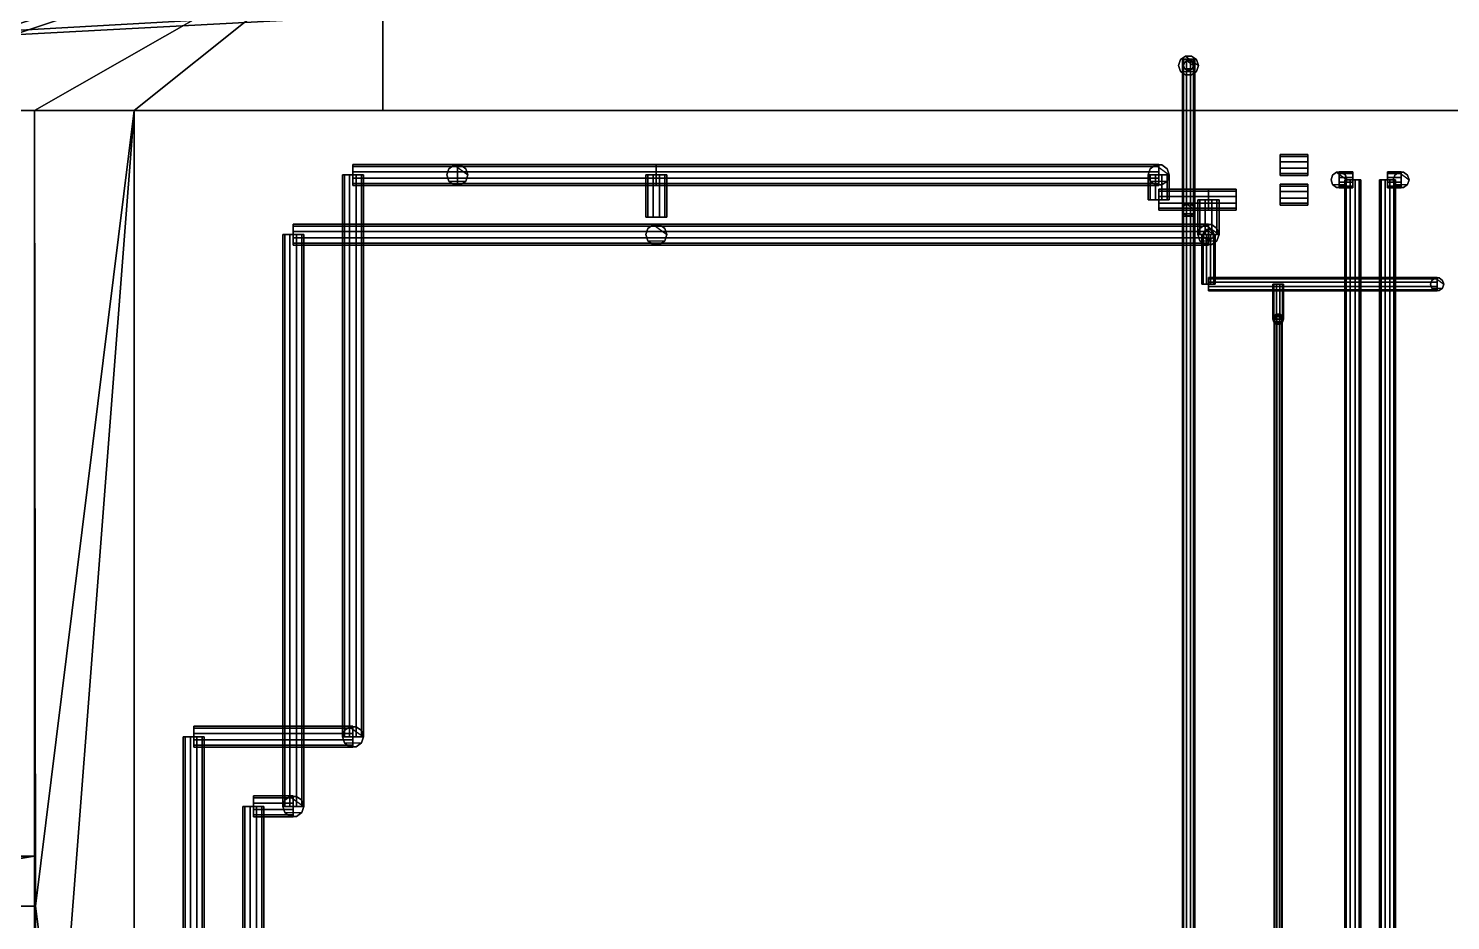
# Model space of a CAD drawing. Header units: millimetres. Extents: x -396 to 23232, y -842 to 31800.
# Drawn here: x 15588 to 18447, y 11970 to 13765 of the extents above; entities that cross this region are included whole.
import ezdxf

# ---------------------------------------------------------------- set-up
doc = ezdxf.new("R2010")
doc.units = ezdxf.units.MM
doc.layers.add('АР_3D_стены', color=8, linetype='Continuous')
for name, color, linetype, true_color in [('ВК_3D_Арматура', 7, 'Continuous', 0xb48c3c), ('ВК_3D_В1', 7, 'Continuous', 0x06b6d4), ('ТМ_3D_для_увязки', 7, 'Continuous', 0xbec4ce)]:
    doc.layers.add(name, color=color, linetype=linetype, true_color=true_color)

msp = doc.modelspace()

# ---------------------------------------------------------------- meshes
at = {"layer": 'АР_3D_стены'}
mesh = msp.add_polyface(dxfattribs=at)
corners = [(12700.2, 10999.6), (12700.2, 10774.6), (12400.2, 10774.6), (12400.2, 10774.6, 3650), (12700.2, 10774.6, 3650), (12700.2, 10999.6, 3650), (13700.2, 11199.6), (13700.2, 10999.6), (13380.2, 10999.6), (13380.2, 10999.6, 3650), (13700.2, 10999.6, 3650), (13700.2, 11199.6, 3650), (20200.2, 12599.6), (19800.2, 12599.6), (19800.2, 13500.4), (19800.2, 13500.4, 3650), (19800.2, 12599.6, 3650), (20200.2, 12599.6, 3650), (19000.2, 15699.6), (20200.2, 15699.6), (20200.2, 15299.6), (20200.2, 15299.6, 3650), (20200.2, 15699.6, 3650), (19000.2, 15699.6, 3650), (19800.2, 15299.6), (19000.2, 15299.6), (19000.2, 15299.6, 3650), (19800.2, 15299.6, 3650), (12400.2, 11199.6), (12400.2, 11199.6, 3650), (19800.2, 13599.6), (19800.2, 13599.6, 3650), (12700.2, 11199.6), (12700.2, 11199.6, 3650), (20200.2, 13999.6), (20200.2, 13999.6, 3650), (18538.2, 13599.6), (18538.2, 13599.6, 3650), (19800.2, 13999.6), (19800.2, 13999.6, 3650), (12700.2, 13599.6), (12700.2, 13599.6, 3650), (12400.2, 13999.6), (12400.2, 13999.6, 3650), (12400.2, 13599.6), (12400.2, 13599.6, 3650)]
mesh.append_faces([[corners[k] for k in face] for face in [(0, 1, 2), (3, 4, 5), (6, 7, 8), (9, 10, 11), (12, 13, 14), (15, 16, 17), (18, 19, 20), (21, 22, 23), (24, 25, 18), (23, 26, 27), (0, 2, 28), (29, 3, 5), (6, 8, 0), (5, 9, 11), (12, 14, 30), (31, 15, 17), (24, 18, 20), (21, 23, 27), (32, 6, 0), (5, 11, 33), (34, 12, 30), (31, 17, 35), (24, 20, 34), (35, 21, 27), (32, 0, 28), (29, 5, 33), (34, 30, 36), (37, 31, 35), (38, 24, 34), (35, 27, 39), (40, 32, 28), (29, 33, 41), (34, 36, 40), (41, 37, 35), (38, 34, 40), (41, 35, 39), (42, 38, 40), (41, 39, 43), (28, 42, 40), (41, 43, 29), (1, 2, 3, 4), (2, 28, 29, 3), (28, 44, 45, 29), (44, 44, 45, 45), (44, 42, 43, 45), (42, 38, 39, 43), (38, 24, 27, 39), (24, 25, 26, 27), (25, 18, 23, 26), (18, 19, 22, 23), (19, 20, 21, 22), (20, 34, 35, 21), (34, 12, 17, 35), (12, 13, 16, 17), (13, 14, 15, 16), (14, 30, 31, 15), (30, 36, 37, 31), (36, 40, 41, 37), (40, 32, 33, 41), (32, 6, 11, 33), (6, 7, 10, 11), (7, 8, 9, 10), (8, 0, 5, 9), (0, 1, 4, 5)]])
mesh = msp.add_polyface(dxfattribs=at)
corners = [(18040.2, 6049.6, 4050), (15010.2, 6049.6, 4050), (15010.2, 6119.6, 4050), (15010.2, 6119.6, 7550), (15010.2, 6049.6, 7550), (18040.2, 6049.6, 7550), (19899.3, 6049.6, 4050), (19760.2, 6049.6, 4050), (19760.2, 6119.6, 4050), (19760.2, 6119.6, 7550), (19760.2, 6049.6, 7550), (19899.3, 6049.6, 7550), (19000.2, 15699.6, 4050), (20200.2, 15699.6, 4050), (20200.2, 15299.6, 4050), (20200.2, 15299.6, 7550), (20200.2, 15699.6, 7550), (19000.2, 15699.6, 7550), (19538.3, 15299.6, 4050), (19000.2, 15299.6, 4050), (19000.2, 15299.6, 7550), (19538.3, 15299.6, 7550), (19800.2, 13599.6, 4050), (19300.2, 13599.6, 4050), (19300.2, 13999.6, 4050), (19300.2, 13999.6, 7550), (19300.2, 13599.6, 7550), (19800.2, 13599.6, 7550), (17300.2, 8749.6, 4050), (17300.2, 9049.6, 4050), (19800.2, 9049.6, 4050), (19800.2, 9049.6, 7550), (17300.2, 9049.6, 7550), (17300.2, 8749.6, 7550), (17900.2, 7449.6, 4050), (18000.2, 7449.6, 4050), (18000.2, 6449.6, 4050), (18000.2, 6449.6, 7550), (18000.2, 7449.6, 7550), (17900.2, 7449.6, 7550), (15600.2, 8749.6, 4050), (15800.2, 8749.6, 4050), (15800.2, 6449.6, 4050), (15800.2, 6449.6, 7550), (15800.2, 8749.6, 7550), (15600.2, 8749.6, 7550), (15050.2, 6179.6, 4050), (15050.2, 6449.6, 4050), (15600.2, 6449.6, 4050), (15600.2, 6449.6, 7550), (15050.2, 6449.6, 7550), (15050.2, 6179.6, 7550), (12800.2, 6449.6, 4050), (13250.2, 6449.6, 4050), (13250.2, 6179.6, 4050), (13250.2, 6179.6, 7550), (13250.2, 6449.6, 7550), (12800.2, 6449.6, 7550), (13290.2, 6049.6, 4050), (12800.2, 6049.6, 4050), (12800.2, 6049.6, 7550), (13290.2, 6049.6, 7550), (18040.2, 6119.6, 4050), (18040.2, 6119.6, 7550), (20200.2, 6049.6, 4050), (20200.2, 6049.6, 7550), (19800.2, 15299.6, 4050), (19800.2, 15299.6, 7550), (19538.3, 8749.6, 4050), (19538.3, 8749.6, 7550), (18000.2, 6179.6, 4050), (18000.2, 6179.6, 7550), (19800.2, 8749.6, 4050), (19800.2, 8749.6, 7550), (17900.2, 6449.6, 4050), (17900.2, 6449.6, 7550), (13290.2, 6119.6, 4050), (13290.2, 6119.6, 7550), (20200.2, 13999.6, 4050), (20200.2, 13999.6, 7550), (19800.2, 6179.6, 4050), (19800.2, 6179.6, 7550), (19800.2, 6449.6, 4050), (19800.2, 6449.6, 7550), (19800.2, 13999.6, 4050), (19800.2, 13999.6, 7550), (20200.2, 6449.6, 4050), (20200.2, 6449.6, 7550)]
mesh.append_faces([[corners[k] for k in face] for face in [(0, 1, 2), (3, 4, 5), (6, 7, 8), (9, 10, 11), (12, 13, 14), (15, 16, 17), (18, 19, 12), (17, 20, 21), (22, 23, 24), (25, 26, 27), (28, 29, 30), (31, 32, 33), (34, 35, 36), (37, 38, 39), (40, 41, 42), (43, 44, 45), (46, 47, 48), (49, 50, 51), (52, 53, 54), (55, 56, 57), (58, 59, 52), (57, 60, 61), (62, 0, 2), (3, 5, 63), (64, 6, 8), (9, 11, 65), (66, 18, 12), (17, 21, 67), (68, 28, 30), (31, 33, 69), (34, 36, 70), (71, 37, 39), (48, 40, 42), (43, 45, 49), (58, 52, 54), (55, 57, 61), (66, 12, 14), (15, 17, 67), (72, 68, 30), (31, 69, 73), (74, 34, 70), (71, 39, 75), (46, 48, 42), (43, 49, 51), (76, 58, 54), (55, 61, 77), (66, 14, 78), (79, 15, 67), (42, 74, 70), (71, 75, 43), (76, 54, 46), (51, 55, 77), (46, 42, 70), (71, 43, 51), (2, 76, 46), (51, 77, 3), (2, 46, 70), (71, 51, 3), (2, 70, 80), (81, 71, 3), (62, 2, 80), (81, 3, 63), (8, 62, 80), (81, 63, 9), (64, 8, 80), (81, 9, 65), (64, 80, 82), (83, 81, 65), (64, 82, 72), (73, 83, 65), (64, 72, 30), (31, 73, 65), (64, 30, 22), (27, 31, 65), (84, 66, 78), (79, 67, 85), (22, 24, 84), (85, 25, 27), (78, 64, 22), (27, 65, 79), (22, 84, 78), (79, 85, 27), (1, 2, 3, 4), (2, 76, 77, 3), (76, 58, 61, 77), (58, 59, 60, 61), (59, 52, 57, 60), (52, 53, 56, 57), (53, 54, 55, 56), (54, 46, 51, 55), (46, 47, 50, 51), (47, 48, 49, 50), (48, 40, 45, 49), (40, 41, 44, 45), (41, 42, 43, 44), (42, 74, 75, 43), (74, 34, 39, 75), (34, 35, 38, 39), (35, 36, 37, 38), (36, 70, 71, 37), (70, 80, 81, 71), (80, 82, 83, 81), (82, 72, 73, 83), (72, 68, 69, 73), (68, 28, 33, 69), (28, 29, 32, 33), (29, 30, 31, 32), (30, 22, 27, 31), (22, 23, 26, 27), (23, 24, 25, 26), (24, 84, 85, 25), (84, 84, 85, 85), (84, 66, 67, 85), (66, 18, 21, 67), (18, 19, 20, 21), (19, 12, 17, 20), (12, 13, 16, 17), (13, 14, 15, 16), (14, 78, 79, 15), (78, 86, 87, 79), (86, 86, 87, 87), (86, 64, 65, 87), (64, 6, 11, 65), (6, 7, 10, 11), (7, 8, 9, 10), (8, 62, 63, 9), (62, 0, 5, 63), (0, 1, 4, 5)]])
mesh = msp.add_polyface(dxfattribs=at)
corners = [(15100.2, 13599.6, 4050), (15100.2, 12099.6, 4050), (15000.2, 12099.6, 4050), (15000.2, 12099.6, 7550), (15100.2, 12099.6, 7550), (15100.2, 13599.6, 7550), (15000.2, 11999.6, 4050), (15600.2, 12099.6, 4050), (15600.2, 12099.6, 7550), (15000.2, 11999.6, 7550), (15800.2, 10449.6, 4050), (15601.7, 10449.6, 4050), (15601.7, 11999.6, 4050), (15601.7, 11999.6, 7550), (15601.7, 10449.6, 7550), (15800.2, 10449.6, 7550), (16300.2, 13999.6, 4050), (16300.2, 13599.6, 4050), (15800.2, 13599.6, 4050), (15800.2, 13599.6, 7550), (16300.2, 13599.6, 7550), (16300.2, 13999.6, 7550), (14650.2, 13599.6, 4050), (14650.2, 13999.6, 4050), (14650.2, 13999.6, 7550), (14650.2, 13599.6, 7550), (15000.2, 13599.6, 4050), (15000.2, 13599.6, 7550), (15600.2, 13599.6, 4050), (15600.2, 13599.6, 7550), (15600.2, 11999.6, 4050), (15600.2, 11999.6, 7550), (15021.7, 11999.6, 4050), (15021.7, 11999.6, 7550), (15000.2, 12366.3, 4050), (15000.2, 12366.3, 7550), (15928, 13599.6, 4050), (15928, 13599.6, 7550), (15205.9, 13599.6, 4050), (15205.9, 13599.6, 7550)]
mesh.append_faces([[corners[k] for k in face] for face in [(0, 1, 2), (3, 4, 5), (6, 2, 7), (8, 3, 9), (10, 11, 12), (13, 14, 15), (16, 17, 18), (19, 20, 21), (22, 23, 16), (21, 24, 25), (0, 2, 26), (27, 3, 5), (12, 6, 7), (8, 9, 13), (18, 10, 12), (13, 15, 19), (26, 22, 16), (21, 25, 27), (12, 7, 28), (29, 8, 13), (0, 26, 16), (21, 27, 5), (18, 12, 28), (29, 13, 19), (28, 0, 16), (21, 5, 29), (16, 18, 28), (29, 19, 21), (12, 30, 31, 13), (30, 32, 33, 31), (32, 6, 9, 33), (6, 2, 3, 9), (2, 34, 35, 3), (34, 26, 27, 35), (26, 22, 25, 27), (22, 23, 24, 25), (23, 16, 21, 24), (16, 17, 20, 21), (17, 36, 37, 20), (36, 18, 19, 37), (18, 10, 15, 19), (10, 11, 14, 15), (11, 12, 13, 14), (0, 1, 4, 5), (1, 7, 8, 4), (7, 28, 29, 8), (28, 38, 39, 29), (38, 0, 5, 39)]])
mesh = msp.add_polyface(dxfattribs=at)
corners = [(14900.2, 11999.6), (14900.2, 13599.6), (15000.2, 13599.6), (15000.2, 13599.6, 3650), (14900.2, 13599.6, 3650), (14900.2, 11999.6, 3650), (15600.2, 12099.6), (15600.2, 11999.6), (15000.2, 11999.6), (15000.2, 11999.6, 3650), (15600.2, 11999.6, 3650), (15600.2, 12099.6, 3650), (15000.2, 12099.6), (15000.2, 12099.6, 3650), (14920.2, 11999.6), (14920.2, 11999.6, 3650)]
mesh.append_faces([[corners[k] for k in face] for face in [(0, 1, 2), (3, 4, 5), (6, 7, 8), (9, 10, 11), (0, 2, 12), (13, 3, 5), (6, 8, 14), (15, 9, 11), (0, 12, 6), (11, 13, 5), (6, 14, 0), (5, 15, 11), (1, 2, 3, 4), (2, 12, 13, 3), (12, 6, 11, 13), (6, 7, 10, 11), (7, 8, 9, 10), (8, 14, 15, 9), (14, 0, 5, 15), (0, 1, 4, 5)]])
mesh = msp.add_polyface(dxfattribs=at)
corners = [(15600.2, 10999.6), (15600.2, 13599.6), (15800.2, 13599.6), (15800.2, 13599.6, 3650), (15600.2, 13599.6, 3650), (15600.2, 10999.6, 3650), (15800.2, 10474.6), (15600.2, 10474.6), (15600.2, 10474.6, 3650), (15800.2, 10474.6, 3650)]
mesh.append_faces([[corners[k] for k in face] for face in [(0, 1, 2), (3, 4, 5), (6, 7, 0), (5, 8, 9), (0, 2, 6), (9, 3, 5), (1, 2, 3, 4), (2, 6, 9, 3), (6, 7, 8, 9), (7, 0, 5, 8), (0, 1, 4, 5)]])
at = {"layer": 'ВК_3D_Арматура', "color": 33, "true_color": 0xbf9142}
mesh = msp.add_polyface(dxfattribs=at)
corners = [(17940, 13690, 432.5), (17936.2, 13701.8, 432.5), (17936.2, 13701.8, 452.5), (17940, 13690, 452.5), (17926.2, 13709, 432.5), (17926.2, 13709, 452.5), (17913.8, 13709, 432.5), (17913.8, 13709, 452.5), (17903.8, 13701.8, 432.5), (17903.8, 13701.8, 452.5), (17900, 13690, 432.5), (17900, 13690, 452.5), (17903.8, 13678.2, 432.5), (17903.8, 13678.2, 452.5), (17913.8, 13671, 432.5), (17913.8, 13671, 452.5), (17926.2, 13671, 432.5), (17926.2, 13671, 452.5), (17936.2, 13678.2, 432.5), (17936.2, 13678.2, 452.5)]
mesh.append_faces([[corners[k] for k in face] for face in [(0, 1, 2, 3), (1, 4, 5, 2), (4, 6, 7, 5), (6, 8, 9, 7), (8, 10, 11, 9), (10, 12, 13, 11), (12, 14, 15, 13), (14, 16, 17, 15), (16, 18, 19, 17), (18, 0, 3, 19), (18, 16, 14, 12), (3, 2, 5, 7)]])
mesh = msp.add_polyface(dxfattribs=at)
corners = [(17930, 13690, 352.5), (17928.1, 13695.9, 352.5), (17928.1, 13695.9, 432.5), (17930, 13690, 432.5), (17923.1, 13699.5, 352.5), (17923.1, 13699.5, 432.5), (17916.9, 13699.5, 352.5), (17916.9, 13699.5, 432.5), (17911.9, 13695.9, 352.5), (17911.9, 13695.9, 432.5), (17910, 13690, 352.5), (17910, 13690, 432.5), (17911.9, 13684.1, 352.5), (17911.9, 13684.1, 432.5), (17916.9, 13680.5, 352.5), (17916.9, 13680.5, 432.5), (17923.1, 13680.5, 352.5), (17923.1, 13680.5, 432.5), (17928.1, 13684.1, 352.5), (17928.1, 13684.1, 432.5)]
mesh.append_faces([[corners[k] for k in face] for face in [(0, 1, 2, 3), (1, 4, 5, 2), (4, 6, 7, 5), (6, 8, 9, 7), (8, 10, 11, 9), (10, 12, 13, 11), (12, 14, 15, 13), (14, 16, 17, 15), (16, 18, 19, 17), (18, 0, 3, 19), (18, 16, 14, 12), (3, 2, 5, 7)]])
at = {"layer": 'ВК_3D_В1'}
mesh = msp.add_polyface(dxfattribs=at)
corners = [(17907.5, 13387.5, 350.4), (17909.9, 13387.8, 357.8), (17909.9, 13702.7, 346.9), (17907.5, 13702.5, 339.6), (17916.1, 13387.9, 362.3), (17916.1, 13702.9, 351.5), (17923.9, 13387.9, 362.3), (17923.9, 13702.9, 351.5), (17930.1, 13387.8, 357.8), (17930.1, 13702.7, 346.9), (17932.5, 13387.5, 350.4), (17932.5, 13702.5, 339.6), (17930.1, 13387.3, 343.1), (17930.1, 13702.2, 332.2), (17923.9, 13387.1, 338.5), (17923.9, 13702.1, 327.7), (17916.1, 13387.1, 338.5), (17916.1, 13702.1, 327.7), (17909.9, 13387.3, 343.1), (17909.9, 13702.2, 332.2)]
mesh.append_faces([[corners[k] for k in face] for face in [(0, 1, 2, 3), (1, 4, 5, 2), (4, 6, 7, 5), (6, 8, 9, 7), (8, 10, 11, 9), (10, 12, 13, 11), (12, 14, 15, 13), (14, 16, 17, 15), (16, 18, 19, 17), (18, 0, 3, 19), (18, 16, 14, 12), (3, 2, 5, 7)]])
mesh = msp.add_polyface(dxfattribs=at)
corners = [(17907.5, 9487.5, -230), (17909.9, 9487.5, -222.7), (17909.9, 13412.5, -222.7), (17907.5, 13412.5, -230), (17916.1, 9487.5, -218.1), (17916.1, 13412.5, -218.1), (17923.9, 9487.5, -218.1), (17923.9, 13412.5, -218.1), (17930.1, 9487.5, -222.7), (17930.1, 13412.5, -222.7), (17932.5, 9487.5, -230), (17932.5, 13412.5, -230), (17930.1, 9487.5, -237.3), (17930.1, 13412.5, -237.3), (17923.9, 9487.5, -241.9), (17923.9, 13412.5, -241.9), (17916.1, 9487.5, -241.9), (17916.1, 13412.5, -241.9), (17909.9, 9487.5, -237.3), (17909.9, 13412.5, -237.3)]
mesh.append_faces([[corners[k] for k in face] for face in [(0, 1, 2, 3), (1, 4, 5, 2), (4, 6, 7, 5), (6, 8, 9, 7), (8, 10, 11, 9), (10, 12, 13, 11), (12, 14, 15, 13), (14, 16, 17, 15), (16, 18, 19, 17), (18, 0, 3, 19), (18, 16, 14, 12), (3, 2, 5, 7)]])
mesh = msp.add_polyface(dxfattribs=at)
corners = [(17932.5, 13400, -242.5), (17930.1, 13407.3, -242.5), (17930.1, 13407.3, 362.5), (17932.5, 13400, 362.5), (17923.9, 13411.9, -242.5), (17923.9, 13411.9, 362.5), (17916.1, 13411.9, -242.5), (17916.1, 13411.9, 362.5), (17909.9, 13407.3, -242.5), (17909.9, 13407.3, 362.5), (17907.5, 13400, -242.5), (17907.5, 13400, 362.5), (17909.9, 13392.7, -242.5), (17909.9, 13392.7, 362.5), (17916.1, 13388.1, -242.5), (17916.1, 13388.1, 362.5), (17923.9, 13388.1, -242.5), (17923.9, 13388.1, 362.5), (17930.1, 13392.7, -242.5), (17930.1, 13392.7, 362.5)]
mesh.append_faces([[corners[k] for k in face] for face in [(0, 1, 2, 3), (1, 4, 5, 2), (4, 6, 7, 5), (6, 8, 9, 7), (8, 10, 11, 9), (10, 12, 13, 11), (12, 14, 15, 13), (14, 16, 17, 15), (16, 18, 19, 17), (18, 0, 3, 19), (18, 16, 14, 12), (3, 2, 5, 7)]])
mesh = msp.add_polyface(dxfattribs=at)
corners = [(18092, 9572, -230), (18093.5, 9572, -225.3), (18093.5, 13188, -225.3), (18092, 13188, -230), (18097.5, 9572, -222.4), (18097.5, 13188, -222.4), (18102.5, 9572, -222.4), (18102.5, 13188, -222.4), (18106.5, 9572, -225.3), (18106.5, 13188, -225.3), (18108, 9572, -230), (18108, 13188, -230), (18106.5, 9572, -234.7), (18106.5, 13188, -234.7), (18102.5, 9572, -237.6), (18102.5, 13188, -237.6), (18097.5, 9572, -237.6), (18097.5, 13188, -237.6), (18093.5, 9572, -234.7), (18093.5, 13188, -234.7)]
mesh.append_faces([[corners[k] for k in face] for face in [(0, 1, 2, 3), (1, 4, 5, 2), (4, 6, 7, 5), (6, 8, 9, 7), (8, 10, 11, 9), (10, 12, 13, 11), (12, 14, 15, 13), (14, 16, 17, 15), (16, 18, 19, 17), (18, 0, 3, 19), (18, 16, 14, 12), (3, 2, 5, 7)]])
mesh = msp.add_polyface(dxfattribs=at)
corners = [(18108, 13180, -238), (18106.5, 13184.7, -238), (18106.5, 13184.7, 208), (18108, 13180, 208), (18102.5, 13187.6, -238), (18102.5, 13187.6, 208), (18097.5, 13187.6, -238), (18097.5, 13187.6, 208), (18093.5, 13184.7, -238), (18093.5, 13184.7, 208), (18092, 13180, -238), (18092, 13180, 208), (18093.5, 13175.3, -238), (18093.5, 13175.3, 208), (18097.5, 13172.4, -238), (18097.5, 13172.4, 208), (18102.5, 13172.4, -238), (18102.5, 13172.4, 208), (18106.5, 13175.3, -238), (18106.5, 13175.3, 208)]
mesh.append_faces([[corners[k] for k in face] for face in [(0, 1, 2, 3), (1, 4, 5, 2), (4, 6, 7, 5), (6, 8, 9, 7), (8, 10, 11, 9), (10, 12, 13, 11), (12, 14, 15, 13), (14, 16, 17, 15), (16, 18, 19, 17), (18, 0, 3, 19), (18, 16, 14, 12), (3, 2, 5, 7)]])
at = {"layer": 'ТМ_3D_для_увязки'}
mesh = msp.add_polyface(dxfattribs=at)
corners = [(18104, 13511.1, 1320), (18104, 13507.1, 1332.4), (18160, 13507.1, 1332.4), (18160, 13511.1, 1320), (18104, 13496.5, 1340.1), (18160, 13496.5, 1340.1), (18104, 13483.5, 1340.1), (18160, 13483.5, 1340.1), (18104, 13472.9, 1332.4), (18160, 13472.9, 1332.4), (18104, 13468.9, 1320), (18160, 13468.9, 1320), (18104, 13472.9, 1307.6), (18160, 13472.9, 1307.6), (18104, 13483.5, 1299.9), (18160, 13483.5, 1299.9), (18104, 13496.5, 1299.9), (18160, 13496.5, 1299.9), (18104, 13507.1, 1307.6), (18160, 13507.1, 1307.6)]
mesh.append_faces([[corners[k] for k in face] for face in [(0, 1, 2, 3), (1, 4, 5, 2), (4, 6, 7, 5), (6, 8, 9, 7), (8, 10, 11, 9), (10, 12, 13, 11), (12, 14, 15, 13), (14, 16, 17, 15), (16, 18, 19, 17), (18, 0, 3, 19), (18, 16, 14, 12), (3, 2, 5, 7)]])
mesh = msp.add_polyface(dxfattribs=at)
corners = [(16218.9, 12340, 2900), (16222.9, 12340, 2912.4), (16222.9, 13470, 2912.4), (16218.9, 13470, 2900), (16233.5, 12340, 2920.1), (16233.5, 13470, 2920.1), (16246.5, 12340, 2920.1), (16246.5, 13470, 2920.1), (16257.1, 12340, 2912.4), (16257.1, 13470, 2912.4), (16261.1, 12340, 2900), (16261.1, 13470, 2900), (16257.1, 12340, 2887.6), (16257.1, 13470, 2887.6), (16246.5, 12340, 2879.9), (16246.5, 13470, 2879.9), (16233.5, 12340, 2879.9), (16233.5, 13470, 2879.9), (16222.9, 12340, 2887.6), (16222.9, 13470, 2887.6)]
mesh.append_faces([[corners[k] for k in face] for face in [(0, 1, 2, 3), (1, 4, 5, 2), (4, 6, 7, 5), (6, 8, 9, 7), (8, 10, 11, 9), (10, 12, 13, 11), (12, 14, 15, 13), (14, 16, 17, 15), (16, 18, 19, 17), (18, 0, 3, 19), (18, 16, 14, 12), (3, 2, 5, 7)]])
mesh = msp.add_polyface(dxfattribs=at)
corners = [(16240, 13491.1, 2900), (16240, 13487.1, 2912.4), (17860, 13487.1, 2912.4), (17860, 13491.1, 2900), (16240, 13476.5, 2920.1), (17860, 13476.5, 2920.1), (16240, 13463.5, 2920.1), (17860, 13463.5, 2920.1), (16240, 13452.9, 2912.4), (17860, 13452.9, 2912.4), (16240, 13448.9, 2900), (17860, 13448.9, 2900), (16240, 13452.9, 2887.6), (17860, 13452.9, 2887.6), (16240, 13463.5, 2879.9), (17860, 13463.5, 2879.9), (16240, 13476.5, 2879.9), (17860, 13476.5, 2879.9), (16240, 13487.1, 2887.6), (17860, 13487.1, 2887.6)]
mesh.append_faces([[corners[k] for k in face] for face in [(0, 1, 2, 3), (1, 4, 5, 2), (4, 6, 7, 5), (6, 8, 9, 7), (8, 10, 11, 9), (10, 12, 13, 11), (12, 14, 15, 13), (14, 16, 17, 15), (16, 18, 19, 17), (18, 0, 3, 19), (18, 16, 14, 12), (3, 2, 5, 7)]])
mesh = msp.add_polyface(dxfattribs=at)
corners = [(16471.2, 13470, 1450), (16467.1, 13482.4, 1450), (16467.1, 13482.4, 2900), (16471.2, 13470, 2900), (16456.5, 13490.1, 1450), (16456.5, 13490.1, 2900), (16443.5, 13490.1, 1450), (16443.5, 13490.1, 2900), (16432.9, 13482.4, 1450), (16432.9, 13482.4, 2900), (16428.8, 13470, 1450), (16428.8, 13470, 2900), (16432.9, 13457.6, 1450), (16432.9, 13457.6, 2900), (16443.5, 13449.9, 1450), (16443.5, 13449.9, 2900), (16456.5, 13449.9, 1450), (16456.5, 13449.9, 2900), (16467.1, 13457.6, 1450), (16467.1, 13457.6, 2900)]
mesh.append_faces([[corners[k] for k in face] for face in [(0, 1, 2, 3), (1, 4, 5, 2), (4, 6, 7, 5), (6, 8, 9, 7), (8, 10, 11, 9), (10, 12, 13, 11), (12, 14, 15, 13), (14, 16, 17, 15), (16, 18, 19, 17), (18, 0, 3, 19), (18, 16, 14, 12), (3, 2, 5, 7)]])
mesh = msp.add_polyface(dxfattribs=at)
corners = [(16450, 13491.1, 2200), (16450, 13487.1, 2212.4), (16850, 13487.1, 2212.4), (16850, 13491.1, 2200), (16450, 13476.5, 2220.1), (16850, 13476.5, 2220.1), (16450, 13463.5, 2220.1), (16850, 13463.5, 2220.1), (16450, 13452.9, 2212.4), (16850, 13452.9, 2212.4), (16450, 13448.9, 2200), (16850, 13448.9, 2200), (16450, 13452.9, 2187.6), (16850, 13452.9, 2187.6), (16450, 13463.5, 2179.9), (16850, 13463.5, 2179.9), (16450, 13476.5, 2179.9), (16850, 13476.5, 2179.9), (16450, 13487.1, 2187.6), (16850, 13487.1, 2187.6)]
mesh.append_faces([[corners[k] for k in face] for face in [(0, 1, 2, 3), (1, 4, 5, 2), (4, 6, 7, 5), (6, 8, 9, 7), (8, 10, 11, 9), (10, 12, 13, 11), (12, 14, 15, 13), (14, 16, 17, 15), (16, 18, 19, 17), (18, 0, 3, 19), (18, 16, 14, 12), (3, 2, 5, 7)]])
mesh = msp.add_polyface(dxfattribs=at)
corners = [(16871.2, 13470, 2200), (16867.1, 13470, 2212.4), (16867.1, 13385, 2212.4), (16871.2, 13385, 2200), (16856.5, 13470, 2220.1), (16856.5, 13385, 2220.1), (16843.5, 13470, 2220.1), (16843.5, 13385, 2220.1), (16832.9, 13470, 2212.4), (16832.9, 13385, 2212.4), (16828.8, 13470, 2200), (16828.8, 13385, 2200), (16832.9, 13470, 2187.6), (16832.9, 13385, 2187.6), (16843.5, 13470, 2179.9), (16843.5, 13385, 2179.9), (16856.5, 13470, 2179.9), (16856.5, 13385, 2179.9), (16867.1, 13470, 2187.6), (16867.1, 13385, 2187.6)]
mesh.append_faces([[corners[k] for k in face] for face in [(0, 1, 2, 3), (1, 4, 5, 2), (4, 6, 7, 5), (6, 8, 9, 7), (8, 10, 11, 9), (10, 12, 13, 11), (12, 14, 15, 13), (14, 16, 17, 15), (16, 18, 19, 17), (18, 0, 3, 19), (18, 16, 14, 12), (3, 2, 5, 7)]])
mesh = msp.add_polyface(dxfattribs=at)
corners = [(17881.2, 13470, 2900), (17877.1, 13482.4, 2900), (17877.1, 13482.4, 1700), (17881.2, 13470, 1700), (17866.5, 13490.1, 2900), (17866.5, 13490.1, 1700), (17853.5, 13490.1, 2900), (17853.5, 13490.1, 1700), (17842.9, 13482.4, 2900), (17842.9, 13482.4, 1700), (17838.8, 13470, 2900), (17838.8, 13470, 1700), (17842.9, 13457.6, 2900), (17842.9, 13457.6, 1700), (17853.5, 13449.9, 2900), (17853.5, 13449.9, 1700), (17866.5, 13449.9, 2900), (17866.5, 13449.9, 1700), (17877.1, 13457.6, 2900), (17877.1, 13457.6, 1700)]
mesh.append_faces([[corners[k] for k in face] for face in [(0, 1, 2, 3), (1, 4, 5, 2), (4, 6, 7, 5), (6, 8, 9, 7), (8, 10, 11, 9), (10, 12, 13, 11), (12, 14, 15, 13), (14, 16, 17, 15), (16, 18, 19, 17), (18, 0, 3, 19), (18, 16, 14, 12), (3, 2, 5, 7)]])
mesh = msp.add_polyface(dxfattribs=at)
corners = [(17881.2, 13470, 1700), (17877.1, 13470, 1712.4), (17877.1, 13420, 1712.4), (17881.2, 13420, 1700), (17866.5, 13470, 1720.1), (17866.5, 13420, 1720.1), (17853.5, 13470, 1720.1), (17853.5, 13420, 1720.1), (17842.9, 13470, 1712.4), (17842.9, 13420, 1712.4), (17838.8, 13470, 1700), (17838.8, 13420, 1700), (17842.9, 13470, 1687.6), (17842.9, 13420, 1687.6), (17853.5, 13470, 1679.9), (17853.5, 13420, 1679.9), (17866.5, 13470, 1679.9), (17866.5, 13420, 1679.9), (17877.1, 13470, 1687.6), (17877.1, 13420, 1687.6)]
mesh.append_faces([[corners[k] for k in face] for face in [(0, 1, 2, 3), (1, 4, 5, 2), (4, 6, 7, 5), (6, 8, 9, 7), (8, 10, 11, 9), (10, 12, 13, 11), (12, 14, 15, 13), (14, 16, 17, 15), (16, 18, 19, 17), (18, 0, 3, 19), (18, 16, 14, 12), (3, 2, 5, 7)]])
mesh = msp.add_polyface(dxfattribs=at)
corners = [(18238.5, 13460, 1800), (18235.4, 13469.4, 1800), (18235.4, 13469.4, 3200), (18238.5, 13460, 3200), (18227.4, 13475.2, 1800), (18227.4, 13475.2, 3200), (18217.6, 13475.2, 1800), (18217.6, 13475.2, 3200), (18209.6, 13469.4, 1800), (18209.6, 13469.4, 3200), (18206.5, 13460, 1800), (18206.5, 13460, 3200), (18209.6, 13450.6, 1800), (18209.6, 13450.6, 3200), (18217.6, 13444.8, 1800), (18217.6, 13444.8, 3200), (18227.4, 13444.8, 1800), (18227.4, 13444.8, 3200), (18235.4, 13450.6, 1800), (18235.4, 13450.6, 3200)]
mesh.append_faces([[corners[k] for k in face] for face in [(0, 1, 2, 3), (1, 4, 5, 2), (4, 6, 7, 5), (6, 8, 9, 7), (8, 10, 11, 9), (10, 12, 13, 11), (12, 14, 15, 13), (14, 16, 17, 15), (16, 18, 19, 17), (18, 0, 3, 19), (18, 16, 14, 12), (3, 2, 5, 7)]])
mesh = msp.add_polyface(dxfattribs=at)
corners = [(18222.5, 13476, 3200), (18222.5, 13472.9, 3209.4), (18250, 13472.9, 3209.4), (18250, 13476, 3200), (18222.5, 13464.9, 3215.2), (18250, 13464.9, 3215.2), (18222.5, 13455.1, 3215.2), (18250, 13455.1, 3215.2), (18222.5, 13447.1, 3209.4), (18250, 13447.1, 3209.4), (18222.5, 13444, 3200), (18250, 13444, 3200), (18222.5, 13447.1, 3190.6), (18250, 13447.1, 3190.6), (18222.5, 13455.1, 3184.8), (18250, 13455.1, 3184.8), (18222.5, 13464.9, 3184.8), (18250, 13464.9, 3184.8), (18222.5, 13472.9, 3190.6), (18250, 13472.9, 3190.6)]
mesh.append_faces([[corners[k] for k in face] for face in [(0, 1, 2, 3), (1, 4, 5, 2), (4, 6, 7, 5), (6, 8, 9, 7), (8, 10, 11, 9), (10, 12, 13, 11), (12, 14, 15, 13), (14, 16, 17, 15), (16, 18, 19, 17), (18, 0, 3, 19), (18, 16, 14, 12), (3, 2, 5, 7)]])
mesh = msp.add_polyface(dxfattribs=at)
corners = [(18320, 13476, 3200), (18320, 13472.9, 3209.4), (18347.5, 13472.9, 3209.4), (18347.5, 13476, 3200), (18320, 13464.9, 3215.2), (18347.5, 13464.9, 3215.2), (18320, 13455.1, 3215.2), (18347.5, 13455.1, 3215.2), (18320, 13447.1, 3209.4), (18347.5, 13447.1, 3209.4), (18320, 13444, 3200), (18347.5, 13444, 3200), (18320, 13447.1, 3190.6), (18347.5, 13447.1, 3190.6), (18320, 13455.1, 3184.8), (18347.5, 13455.1, 3184.8), (18320, 13464.9, 3184.8), (18347.5, 13464.9, 3184.8), (18320, 13472.9, 3190.6), (18347.5, 13472.9, 3190.6)]
mesh.append_faces([[corners[k] for k in face] for face in [(0, 1, 2, 3), (1, 4, 5, 2), (4, 6, 7, 5), (6, 8, 9, 7), (8, 10, 11, 9), (10, 12, 13, 11), (12, 14, 15, 13), (14, 16, 17, 15), (16, 18, 19, 17), (18, 0, 3, 19), (18, 16, 14, 12), (3, 2, 5, 7)]])
mesh = msp.add_polyface(dxfattribs=at)
corners = [(18363.5, 13460, 3200), (18360.4, 13469.4, 3200), (18360.4, 13469.4, 1800), (18363.5, 13460, 1800), (18352.4, 13475.2, 3200), (18352.4, 13475.2, 1800), (18342.6, 13475.2, 3200), (18342.6, 13475.2, 1800), (18334.6, 13469.4, 3200), (18334.6, 13469.4, 1800), (18331.5, 13460, 3200), (18331.5, 13460, 1800), (18334.6, 13450.6, 3200), (18334.6, 13450.6, 1800), (18342.6, 13444.8, 3200), (18342.6, 13444.8, 1800), (18352.4, 13444.8, 3200), (18352.4, 13444.8, 1800), (18360.4, 13450.6, 3200), (18360.4, 13450.6, 1800)]
mesh.append_faces([[corners[k] for k in face] for face in [(0, 1, 2, 3), (1, 4, 5, 2), (4, 6, 7, 5), (6, 8, 9, 7), (8, 10, 11, 9), (10, 12, 13, 11), (12, 14, 15, 13), (14, 16, 17, 15), (16, 18, 19, 17), (18, 0, 3, 19), (18, 16, 14, 12), (3, 2, 5, 7)]])
mesh = msp.add_polyface(dxfattribs=at)
corners = [(17860, 13441.1, 1700), (17860, 13437.1, 1712.4), (18016, 13437.1, 1712.4), (18016, 13441.1, 1700), (17860, 13426.5, 1720.1), (18016, 13426.5, 1720.1), (17860, 13413.5, 1720.1), (18016, 13413.5, 1720.1), (17860, 13402.9, 1712.4), (18016, 13402.9, 1712.4), (17860, 13398.9, 1700), (18016, 13398.9, 1700), (17860, 13402.9, 1687.6), (18016, 13402.9, 1687.6), (17860, 13413.5, 1679.9), (18016, 13413.5, 1679.9), (17860, 13426.5, 1679.9), (18016, 13426.5, 1679.9), (17860, 13437.1, 1687.6), (18016, 13437.1, 1687.6)]
mesh.append_faces([[corners[k] for k in face] for face in [(0, 1, 2, 3), (1, 4, 5, 2), (4, 6, 7, 5), (6, 8, 9, 7), (8, 10, 11, 9), (10, 12, 13, 11), (12, 14, 15, 13), (14, 16, 17, 15), (16, 18, 19, 17), (18, 0, 3, 19), (18, 16, 14, 12), (3, 2, 5, 7)]])
mesh = msp.add_polyface(dxfattribs=at)
corners = [(18016, 13398.9, 1050), (18016, 13402.9, 1062.4), (17960, 13402.9, 1062.4), (17960, 13398.9, 1050), (18016, 13413.5, 1070.1), (17960, 13413.5, 1070.1), (18016, 13426.5, 1070.1), (17960, 13426.5, 1070.1), (18016, 13437.1, 1062.4), (17960, 13437.1, 1062.4), (18016, 13441.1, 1050), (17960, 13441.1, 1050), (18016, 13437.1, 1037.6), (17960, 13437.1, 1037.6), (18016, 13426.5, 1029.9), (17960, 13426.5, 1029.9), (18016, 13413.5, 1029.9), (17960, 13413.5, 1029.9), (18016, 13402.9, 1037.6), (17960, 13402.9, 1037.6)]
mesh.append_faces([[corners[k] for k in face] for face in [(0, 1, 2, 3), (1, 4, 5, 2), (4, 6, 7, 5), (6, 8, 9, 7), (8, 10, 11, 9), (10, 12, 13, 11), (12, 14, 15, 13), (14, 16, 17, 15), (16, 18, 19, 17), (18, 0, 3, 19), (18, 16, 14, 12), (3, 2, 5, 7)]])
mesh = msp.add_polyface(dxfattribs=at)
corners = [(18160, 13408.9, 1320), (18160, 13412.9, 1332.4), (18104, 13412.9, 1332.4), (18104, 13408.9, 1320), (18160, 13423.5, 1340.1), (18104, 13423.5, 1340.1), (18160, 13436.5, 1340.1), (18104, 13436.5, 1340.1), (18160, 13447.1, 1332.4), (18104, 13447.1, 1332.4), (18160, 13451.1, 1320), (18104, 13451.1, 1320), (18160, 13447.1, 1307.6), (18104, 13447.1, 1307.6), (18160, 13436.5, 1299.9), (18104, 13436.5, 1299.9), (18160, 13423.5, 1299.9), (18104, 13423.5, 1299.9), (18160, 13412.9, 1307.6), (18104, 13412.9, 1307.6)]
mesh.append_faces([[corners[k] for k in face] for face in [(0, 1, 2, 3), (1, 4, 5, 2), (4, 6, 7, 5), (6, 8, 9, 7), (8, 10, 11, 9), (10, 12, 13, 11), (12, 14, 15, 13), (14, 16, 17, 15), (16, 18, 19, 17), (18, 0, 3, 19), (18, 16, 14, 12), (3, 2, 5, 7)]])
mesh = msp.add_polyface(dxfattribs=at)
corners = [(18266, 13460, 3200), (18262.9, 13460, 3209.4), (18262.9, 10635, 3209.4), (18266, 10635, 3200), (18254.9, 13460, 3215.2), (18254.9, 10635, 3215.2), (18245.1, 13460, 3215.2), (18245.1, 10635, 3215.2), (18237.1, 13460, 3209.4), (18237.1, 10635, 3209.4), (18234, 13460, 3200), (18234, 10635, 3200), (18237.1, 13460, 3190.6), (18237.1, 10635, 3190.6), (18245.1, 13460, 3184.8), (18245.1, 10635, 3184.8), (18254.9, 13460, 3184.8), (18254.9, 10635, 3184.8), (18262.9, 13460, 3190.6), (18262.9, 10635, 3190.6)]
mesh.append_faces([[corners[k] for k in face] for face in [(0, 1, 2, 3), (1, 4, 5, 2), (4, 6, 7, 5), (6, 8, 9, 7), (8, 10, 11, 9), (10, 12, 13, 11), (12, 14, 15, 13), (14, 16, 17, 15), (16, 18, 19, 17), (18, 0, 3, 19), (18, 16, 14, 12), (3, 2, 5, 7)]])
mesh = msp.add_polyface(dxfattribs=at)
corners = [(18304, 10565, 3200), (18307.1, 10565, 3209.4), (18307.1, 13460, 3209.4), (18304, 13460, 3200), (18315.1, 10565, 3215.2), (18315.1, 13460, 3215.2), (18324.9, 10565, 3215.2), (18324.9, 13460, 3215.2), (18332.9, 10565, 3209.4), (18332.9, 13460, 3209.4), (18336, 10565, 3200), (18336, 13460, 3200), (18332.9, 10565, 3190.6), (18332.9, 13460, 3190.6), (18324.9, 10565, 3184.8), (18324.9, 13460, 3184.8), (18315.1, 10565, 3184.8), (18315.1, 13460, 3184.8), (18307.1, 10565, 3190.6), (18307.1, 13460, 3190.6)]
mesh.append_faces([[corners[k] for k in face] for face in [(0, 1, 2, 3), (1, 4, 5, 2), (4, 6, 7, 5), (6, 8, 9, 7), (8, 10, 11, 9), (10, 12, 13, 11), (12, 14, 15, 13), (14, 16, 17, 15), (16, 18, 19, 17), (18, 0, 3, 19), (18, 16, 14, 12), (3, 2, 5, 7)]])
mesh = msp.add_polyface(dxfattribs=at)
corners = [(17981.2, 13420, 1050), (17977.1, 13420, 1062.4), (17977.1, 13350, 1062.4), (17981.2, 13350, 1050), (17966.5, 13420, 1070.1), (17966.5, 13350, 1070.1), (17953.5, 13420, 1070.1), (17953.5, 13350, 1070.1), (17942.9, 13420, 1062.4), (17942.9, 13350, 1062.4), (17938.8, 13420, 1050), (17938.8, 13350, 1050), (17942.9, 13420, 1037.6), (17942.9, 13350, 1037.6), (17953.5, 13420, 1029.9), (17953.5, 13350, 1029.9), (17966.5, 13420, 1029.9), (17966.5, 13350, 1029.9), (17977.1, 13420, 1037.6), (17977.1, 13350, 1037.6)]
mesh.append_faces([[corners[k] for k in face] for face in [(0, 1, 2, 3), (1, 4, 5, 2), (4, 6, 7, 5), (6, 8, 9, 7), (8, 10, 11, 9), (10, 12, 13, 11), (12, 14, 15, 13), (14, 16, 17, 15), (16, 18, 19, 17), (18, 0, 3, 19), (18, 16, 14, 12), (3, 2, 5, 7)]])
mesh = msp.add_polyface(dxfattribs=at)
corners = [(16120, 13371.1, 2780), (16120, 13367.1, 2792.4), (17960, 13367.1, 2792.4), (17960, 13371.1, 2780), (16120, 13356.5, 2800.1), (17960, 13356.5, 2800.1), (16120, 13343.5, 2800.1), (17960, 13343.5, 2800.1), (16120, 13332.9, 2792.4), (17960, 13332.9, 2792.4), (16120, 13328.9, 2780), (17960, 13328.9, 2780), (16120, 13332.9, 2767.6), (17960, 13332.9, 2767.6), (16120, 13343.5, 2759.9), (17960, 13343.5, 2759.9), (16120, 13356.5, 2759.9), (17960, 13356.5, 2759.9), (16120, 13367.1, 2767.6), (17960, 13367.1, 2767.6)]
mesh.append_faces([[corners[k] for k in face] for face in [(0, 1, 2, 3), (1, 4, 5, 2), (4, 6, 7, 5), (6, 8, 9, 7), (8, 10, 11, 9), (10, 12, 13, 11), (12, 14, 15, 13), (14, 16, 17, 15), (16, 18, 19, 17), (18, 0, 3, 19), (18, 16, 14, 12), (3, 2, 5, 7)]])
mesh = msp.add_polyface(dxfattribs=at)
corners = [(16871.2, 13350, 1450), (16867.1, 13362.4, 1450), (16867.1, 13362.4, 2780), (16871.2, 13350, 2780), (16856.5, 13370.1, 1450), (16856.5, 13370.1, 2780), (16843.5, 13370.1, 1450), (16843.5, 13370.1, 2780), (16832.9, 13362.4, 1450), (16832.9, 13362.4, 2780), (16828.8, 13350, 1450), (16828.8, 13350, 2780), (16832.9, 13337.6, 1450), (16832.9, 13337.6, 2780), (16843.5, 13329.9, 1450), (16843.5, 13329.9, 2780), (16856.5, 13329.9, 1450), (16856.5, 13329.9, 2780), (16867.1, 13337.6, 1450), (16867.1, 13337.6, 2780)]
mesh.append_faces([[corners[k] for k in face] for face in [(0, 1, 2, 3), (1, 4, 5, 2), (4, 6, 7, 5), (6, 8, 9, 7), (8, 10, 11, 9), (10, 12, 13, 11), (12, 14, 15, 13), (14, 16, 17, 15), (16, 18, 19, 17), (18, 0, 3, 19), (18, 16, 14, 12), (3, 2, 5, 7)]])
mesh = msp.add_polyface(dxfattribs=at)
corners = [(17981.2, 13350, 2780), (17977.1, 13362.4, 2780), (17977.1, 13362.4, 800), (17981.2, 13350, 800), (17966.5, 13370.1, 2780), (17966.5, 13370.1, 800), (17953.5, 13370.1, 2780), (17953.5, 13370.1, 800), (17942.9, 13362.4, 2780), (17942.9, 13362.4, 800), (17938.8, 13350, 2780), (17938.8, 13350, 800), (17942.9, 13337.6, 2780), (17942.9, 13337.6, 800), (17953.5, 13329.9, 2780), (17953.5, 13329.9, 800), (17966.5, 13329.9, 2780), (17966.5, 13329.9, 800), (17977.1, 13337.6, 2780), (17977.1, 13337.6, 800)]
mesh.append_faces([[corners[k] for k in face] for face in [(0, 1, 2, 3), (1, 4, 5, 2), (4, 6, 7, 5), (6, 8, 9, 7), (8, 10, 11, 9), (10, 12, 13, 11), (12, 14, 15, 13), (14, 16, 17, 15), (16, 18, 19, 17), (18, 0, 3, 19), (18, 16, 14, 12), (3, 2, 5, 7)]])
mesh = msp.add_polyface(dxfattribs=at)
corners = [(17970.7, 13350, 800), (17968.6, 13356.3, 800), (17968.6, 13356.3, 450), (17970.7, 13350, 450), (17963.3, 13360.1, 800), (17963.3, 13360.1, 450), (17956.7, 13360.1, 800), (17956.7, 13360.1, 450), (17951.4, 13356.3, 800), (17951.4, 13356.3, 450), (17949.3, 13350, 800), (17949.3, 13350, 450), (17951.4, 13343.7, 800), (17951.4, 13343.7, 450), (17956.7, 13339.9, 800), (17956.7, 13339.9, 450), (17963.3, 13339.9, 800), (17963.3, 13339.9, 450), (17968.6, 13343.7, 800), (17968.6, 13343.7, 450)]
mesh.append_faces([[corners[k] for k in face] for face in [(0, 1, 2, 3), (1, 4, 5, 2), (4, 6, 7, 5), (6, 8, 9, 7), (8, 10, 11, 9), (10, 12, 13, 11), (12, 14, 15, 13), (14, 16, 17, 15), (16, 18, 19, 17), (18, 0, 3, 19), (18, 16, 14, 12), (3, 2, 5, 7)]])
mesh = msp.add_polyface(dxfattribs=at)
corners = [(16098.9, 12200, 2780), (16102.9, 12200, 2792.4), (16102.9, 13350, 2792.4), (16098.9, 13350, 2780), (16113.5, 12200, 2800.1), (16113.5, 13350, 2800.1), (16126.5, 12200, 2800.1), (16126.5, 13350, 2800.1), (16137.1, 12200, 2792.4), (16137.1, 13350, 2792.4), (16141.1, 12200, 2780), (16141.1, 13350, 2780), (16137.1, 12200, 2767.6), (16137.1, 13350, 2767.6), (16126.5, 12200, 2759.9), (16126.5, 13350, 2759.9), (16113.5, 12200, 2759.9), (16113.5, 13350, 2759.9), (16102.9, 12200, 2767.6), (16102.9, 13350, 2767.6)]
mesh.append_faces([[corners[k] for k in face] for face in [(0, 1, 2, 3), (1, 4, 5, 2), (4, 6, 7, 5), (6, 8, 9, 7), (8, 10, 11, 9), (10, 12, 13, 11), (12, 14, 15, 13), (14, 16, 17, 15), (16, 18, 19, 17), (18, 0, 3, 19), (18, 16, 14, 12), (3, 2, 5, 7)]])
mesh = msp.add_polyface(dxfattribs=at)
corners = [(17973.4, 13350, 800), (17970.8, 13350, 807.9), (17970.8, 13250, 807.9), (17973.4, 13250, 800), (17964.1, 13350, 812.7), (17964.1, 13250, 812.7), (17955.9, 13350, 812.7), (17955.9, 13250, 812.7), (17949.2, 13350, 807.9), (17949.2, 13250, 807.9), (17946.6, 13350, 800), (17946.6, 13250, 800), (17949.2, 13350, 792.1), (17949.2, 13250, 792.1), (17955.9, 13350, 787.3), (17955.9, 13250, 787.3), (17964.1, 13350, 787.3), (17964.1, 13250, 787.3), (17970.8, 13350, 792.1), (17970.8, 13250, 792.1)]
mesh.append_faces([[corners[k] for k in face] for face in [(0, 1, 2, 3), (1, 4, 5, 2), (4, 6, 7, 5), (6, 8, 9, 7), (8, 10, 11, 9), (10, 12, 13, 11), (12, 14, 15, 13), (14, 16, 17, 15), (16, 18, 19, 17), (18, 0, 3, 19), (18, 16, 14, 12), (3, 2, 5, 7)]])
mesh = msp.add_polyface(dxfattribs=at)
corners = [(17960, 13263.4, 800), (17960, 13260.8, 807.9), (18420, 13260.8, 807.9), (18420, 13263.4, 800), (17960, 13254.1, 812.7), (18420, 13254.1, 812.7), (17960, 13245.9, 812.7), (18420, 13245.9, 812.7), (17960, 13239.2, 807.9), (18420, 13239.2, 807.9), (17960, 13236.6, 800), (18420, 13236.6, 800), (17960, 13239.2, 792.1), (18420, 13239.2, 792.1), (17960, 13245.9, 787.3), (18420, 13245.9, 787.3), (17960, 13254.1, 787.3), (18420, 13254.1, 787.3), (17960, 13260.8, 792.1), (18420, 13260.8, 792.1)]
mesh.append_faces([[corners[k] for k in face] for face in [(0, 1, 2, 3), (1, 4, 5, 2), (4, 6, 7, 5), (6, 8, 9, 7), (8, 10, 11, 9), (10, 12, 13, 11), (12, 14, 15, 13), (14, 16, 17, 15), (16, 18, 19, 17), (18, 0, 3, 19), (18, 16, 14, 12), (3, 2, 5, 7)]])
mesh = msp.add_polyface(dxfattribs=at)
corners = [(18089.3, 13180, 800), (18091.4, 13180, 806.3), (18091.4, 13250, 806.3), (18089.3, 13250, 800), (18096.7, 13180, 810.1), (18096.7, 13250, 810.1), (18103.3, 13180, 810.1), (18103.3, 13250, 810.1), (18108.6, 13180, 806.3), (18108.6, 13250, 806.3), (18110.7, 13180, 800), (18110.7, 13250, 800), (18108.6, 13180, 793.7), (18108.6, 13250, 793.7), (18103.3, 13180, 789.9), (18103.3, 13250, 789.9), (18096.7, 13180, 789.9), (18096.7, 13250, 789.9), (18091.4, 13180, 793.7), (18091.4, 13250, 793.7)]
mesh.append_faces([[corners[k] for k in face] for face in [(0, 1, 2, 3), (1, 4, 5, 2), (4, 6, 7, 5), (6, 8, 9, 7), (8, 10, 11, 9), (10, 12, 13, 11), (12, 14, 15, 13), (14, 16, 17, 15), (16, 18, 19, 17), (18, 0, 3, 19), (18, 16, 14, 12), (3, 2, 5, 7)]])
mesh = msp.add_polyface(dxfattribs=at)
corners = [(18433.4, 13250, 800), (18430.8, 13257.9, 800), (18430.8, 13257.9, 620), (18433.4, 13250, 620), (18424.1, 13262.7, 800), (18424.1, 13262.7, 620), (18415.9, 13262.7, 800), (18415.9, 13262.7, 620), (18409.2, 13257.9, 800), (18409.2, 13257.9, 620), (18406.6, 13250, 800), (18406.6, 13250, 620), (18409.2, 13242.1, 800), (18409.2, 13242.1, 620), (18415.9, 13237.3, 800), (18415.9, 13237.3, 620), (18424.1, 13237.3, 800), (18424.1, 13237.3, 620), (18430.8, 13242.1, 800), (18430.8, 13242.1, 620)]
mesh.append_faces([[corners[k] for k in face] for face in [(0, 1, 2, 3), (1, 4, 5, 2), (4, 6, 7, 5), (6, 8, 9, 7), (8, 10, 11, 9), (10, 12, 13, 11), (12, 14, 15, 13), (14, 16, 17, 15), (16, 18, 19, 17), (18, 0, 3, 19), (18, 16, 14, 12), (3, 2, 5, 7)]])
mesh = msp.add_polyface(dxfattribs=at)
corners = [(18110.7, 13180, 200), (18108.6, 13186.3, 200), (18108.6, 13186.3, 800), (18110.7, 13180, 800), (18103.3, 13190.1, 200), (18103.3, 13190.1, 800), (18096.7, 13190.1, 200), (18096.7, 13190.1, 800), (18091.4, 13186.3, 200), (18091.4, 13186.3, 800), (18089.3, 13180, 200), (18089.3, 13180, 800), (18091.4, 13173.7, 200), (18091.4, 13173.7, 800), (18096.7, 13169.9, 200), (18096.7, 13169.9, 800), (18103.3, 13169.9, 200), (18103.3, 13169.9, 800), (18108.6, 13173.7, 200), (18108.6, 13173.7, 800)]
mesh.append_faces([[corners[k] for k in face] for face in [(0, 1, 2, 3), (1, 4, 5, 2), (4, 6, 7, 5), (6, 8, 9, 7), (8, 10, 11, 9), (10, 12, 13, 11), (12, 14, 15, 13), (14, 16, 17, 15), (16, 18, 19, 17), (18, 0, 3, 19), (18, 16, 14, 12), (3, 2, 5, 7)]])
mesh = msp.add_polyface(dxfattribs=at)
corners = [(15920, 12361.1, 700), (15920, 12357.1, 712.4), (16240, 12357.1, 712.4), (16240, 12361.1, 700), (15920, 12346.5, 720.1), (16240, 12346.5, 720.1), (15920, 12333.5, 720.1), (16240, 12333.5, 720.1), (15920, 12322.9, 712.4), (16240, 12322.9, 712.4), (15920, 12318.9, 700), (16240, 12318.9, 700), (15920, 12322.9, 687.6), (16240, 12322.9, 687.6), (15920, 12333.5, 679.9), (16240, 12333.5, 679.9), (15920, 12346.5, 679.9), (16240, 12346.5, 679.9), (15920, 12357.1, 687.6), (16240, 12357.1, 687.6)]
mesh.append_faces([[corners[k] for k in face] for face in [(0, 1, 2, 3), (1, 4, 5, 2), (4, 6, 7, 5), (6, 8, 9, 7), (8, 10, 11, 9), (10, 12, 13, 11), (12, 14, 15, 13), (14, 16, 17, 15), (16, 18, 19, 17), (18, 0, 3, 19), (18, 16, 14, 12), (3, 2, 5, 7)]])
mesh = msp.add_polyface(dxfattribs=at)
corners = [(16261.1, 12340, 700), (16257.1, 12352.4, 700), (16257.1, 12352.4, 2900), (16261.1, 12340, 2900), (16246.5, 12360.1, 700), (16246.5, 12360.1, 2900), (16233.5, 12360.1, 700), (16233.5, 12360.1, 2900), (16222.9, 12352.4, 700), (16222.9, 12352.4, 2900), (16218.9, 12340, 700), (16218.9, 12340, 2900), (16222.9, 12327.6, 700), (16222.9, 12327.6, 2900), (16233.5, 12319.9, 700), (16233.5, 12319.9, 2900), (16246.5, 12319.9, 700), (16246.5, 12319.9, 2900), (16257.1, 12327.6, 700), (16257.1, 12327.6, 2900)]
mesh.append_faces([[corners[k] for k in face] for face in [(0, 1, 2, 3), (1, 4, 5, 2), (4, 6, 7, 5), (6, 8, 9, 7), (8, 10, 11, 9), (10, 12, 13, 11), (12, 14, 15, 13), (14, 16, 17, 15), (16, 18, 19, 17), (18, 0, 3, 19), (18, 16, 14, 12), (3, 2, 5, 7)]])
mesh = msp.add_polyface(dxfattribs=at)
corners = [(15898.9, 10985, 700), (15902.9, 10985, 712.4), (15902.9, 12340, 712.4), (15898.9, 12340, 700), (15913.5, 10985, 720.1), (15913.5, 12340, 720.1), (15926.5, 10985, 720.1), (15926.5, 12340, 720.1), (15937.1, 10985, 712.4), (15937.1, 12340, 712.4), (15941.1, 10985, 700), (15941.1, 12340, 700), (15937.1, 10985, 687.6), (15937.1, 12340, 687.6), (15926.5, 10985, 679.9), (15926.5, 12340, 679.9), (15913.5, 10985, 679.9), (15913.5, 12340, 679.9), (15902.9, 10985, 687.6), (15902.9, 12340, 687.6)]
mesh.append_faces([[corners[k] for k in face] for face in [(0, 1, 2, 3), (1, 4, 5, 2), (4, 6, 7, 5), (6, 8, 9, 7), (8, 10, 11, 9), (10, 12, 13, 11), (12, 14, 15, 13), (14, 16, 17, 15), (16, 18, 19, 17), (18, 0, 3, 19), (18, 16, 14, 12), (3, 2, 5, 7)]])
mesh = msp.add_polyface(dxfattribs=at)
corners = [(16040, 12221.1, 550), (16040, 12217.1, 562.4), (16120, 12217.1, 562.4), (16120, 12221.1, 550), (16040, 12206.5, 570.1), (16120, 12206.5, 570.1), (16040, 12193.5, 570.1), (16120, 12193.5, 570.1), (16040, 12182.9, 562.4), (16120, 12182.9, 562.4), (16040, 12178.9, 550), (16120, 12178.9, 550), (16040, 12182.9, 537.6), (16120, 12182.9, 537.6), (16040, 12193.5, 529.9), (16120, 12193.5, 529.9), (16040, 12206.5, 529.9), (16120, 12206.5, 529.9), (16040, 12217.1, 537.6), (16120, 12217.1, 537.6)]
mesh.append_faces([[corners[k] for k in face] for face in [(0, 1, 2, 3), (1, 4, 5, 2), (4, 6, 7, 5), (6, 8, 9, 7), (8, 10, 11, 9), (10, 12, 13, 11), (12, 14, 15, 13), (14, 16, 17, 15), (16, 18, 19, 17), (18, 0, 3, 19), (18, 16, 14, 12), (3, 2, 5, 7)]])
mesh = msp.add_polyface(dxfattribs=at)
corners = [(16141.1, 12200, 550), (16137.1, 12212.4, 550), (16137.1, 12212.4, 2780), (16141.1, 12200, 2780), (16126.5, 12220.1, 550), (16126.5, 12220.1, 2780), (16113.5, 12220.1, 550), (16113.5, 12220.1, 2780), (16102.9, 12212.4, 550), (16102.9, 12212.4, 2780), (16098.9, 12200, 550), (16098.9, 12200, 2780), (16102.9, 12187.6, 550), (16102.9, 12187.6, 2780), (16113.5, 12179.9, 550), (16113.5, 12179.9, 2780), (16126.5, 12179.9, 550), (16126.5, 12179.9, 2780), (16137.1, 12187.6, 550), (16137.1, 12187.6, 2780)]
mesh.append_faces([[corners[k] for k in face] for face in [(0, 1, 2, 3), (1, 4, 5, 2), (4, 6, 7, 5), (6, 8, 9, 7), (8, 10, 11, 9), (10, 12, 13, 11), (12, 14, 15, 13), (14, 16, 17, 15), (16, 18, 19, 17), (18, 0, 3, 19), (18, 16, 14, 12), (3, 2, 5, 7)]])
mesh = msp.add_polyface(dxfattribs=at)
corners = [(16018.9, 11165, 550), (16022.9, 11165, 562.4), (16022.9, 12200, 562.4), (16018.9, 12200, 550), (16033.5, 11165, 570.1), (16033.5, 12200, 570.1), (16046.5, 11165, 570.1), (16046.5, 12200, 570.1), (16057.1, 11165, 562.4), (16057.1, 12200, 562.4), (16061.1, 11165, 550), (16061.1, 12200, 550), (16057.1, 11165, 537.6), (16057.1, 12200, 537.6), (16046.5, 11165, 529.9), (16046.5, 12200, 529.9), (16033.5, 11165, 529.9), (16033.5, 12200, 529.9), (16022.9, 11165, 537.6), (16022.9, 12200, 537.6)]
mesh.append_faces([[corners[k] for k in face] for face in [(0, 1, 2, 3), (1, 4, 5, 2), (4, 6, 7, 5), (6, 8, 9, 7), (8, 10, 11, 9), (10, 12, 13, 11), (12, 14, 15, 13), (14, 16, 17, 15), (16, 18, 19, 17), (18, 0, 3, 19), (18, 16, 14, 12), (3, 2, 5, 7)]])

doc.saveas('drawing.dxf')
